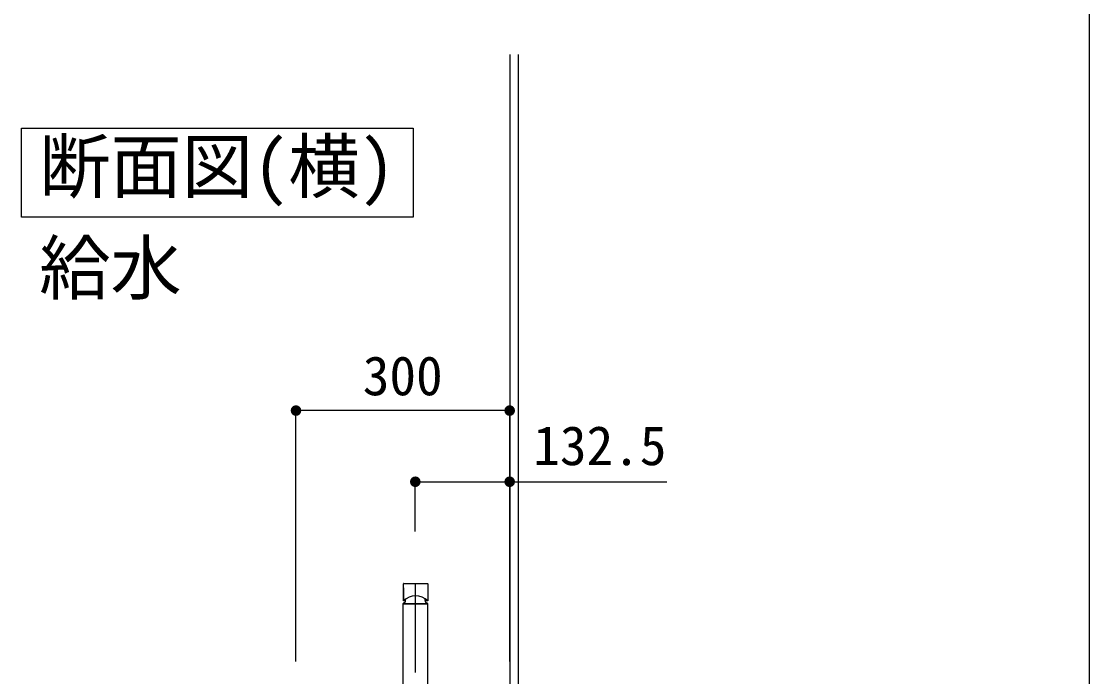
# Model space of a CAD drawing. Units: millimetres on the paper. Extents: x -205 to 195, y -144 to 136.
# Drawn here: x 135 to 195, y -78 to -41.2 of the extents above; entities that cross this region are included whole.
import ezdxf
from ezdxf.enums import TextEntityAlignment as Align

# ---------------------------------------------------------------- set-up
doc = ezdxf.new("R2010")
doc.units = ezdxf.units.MM
doc.linetypes.add('CHAIN1', pattern=[8, 5, -1, 1, -1])
for name, color, linetype in [('0-1_①\u3000細', 4, 'Continuous'), ('0-2_①\u3000太', 6, 'Continuous'), ('0-9_枠\u3000太', 6, 'Continuous')]:
    doc.layers.add(name, color=color, linetype=linetype)
doc.styles.add('ＭＳ ゴシック', font='')
doc.styles.get('ＭＳ ゴシック').set_extended_font_data('MS Gothic')

msp = doc.modelspace()

# ---------------------------------------------------------------- hatches: boundary and pattern name
at = {"layer": '0-1_①\u3000細'}
for points in [[(150.733, -63.034, 1), (150.133, -63.034, 1)], [(162.733, -63.034, 1), (162.133, -63.034, 1)]]:
    msp.add_hatch(color=132, dxfattribs=at).paths.add_polyline_path(points)
at = {"layer": '0-2_①\u3000太'}
for points in [[(157.433, -67.034, 1), (156.833, -67.034, 1)], [(162.733, -67.034, 1), (162.133, -67.034, 1)]]:
    msp.add_hatch(color=212, dxfattribs=at).paths.add_polyline_path(points)

# ---------------------------------------------------------------- linework, layer by layer
at = {"layer": '0-1_①\u3000細'}
for p, q in [((162.433, -43.031), (162.433, -111.129)), ((162.913, -43.031), (162.913, -111.129)), ((150.433, -77.137), (150.433, -63.034)), ((162.433, -63.034), (150.433, -63.034)), ((162.433, -77.129), (162.433, -63.034))]:
    msp.add_line(p, q, dxfattribs=at)
msp.add_lwpolyline([(135.011, -47.158), (157.011, -47.158), (157.011, -52.158), (135.011, -52.158)], close=True, dxfattribs=at)
at = {"layer": '0-2_①\u3000太'}
for p, q in [((157.133, -69.834), (157.133, -67.034)), ((157.133, -67.034), (171.258, -67.034)), ((162.433, -69.834), (162.433, -67.034)), ((156.461, -73.729), (156.461, -72.769)), ((156.461, -72.993), (156.461, -73.709)), ((156.485, -72.745), (157.809, -72.745)), ((157.833, -72.769), (157.833, -73.729)), ((156.579, -73.729), (156.461, -73.729)), ((156.581, -73.702), (156.581, -73.628)), ((157.686, -73.702), (157.686, -73.609)), ((157.833, -73.729), (157.688, -73.729)), ((156.433, -73.917), (156.433, -78.949)), ((156.453, -73.897), (156.453, -73.875)), ((156.453, -73.897), (157.813, -73.897)), ((157.813, -73.897), (156.453, -73.897)), ((156.483, -73.849), (156.466, -73.856)), ((157.801, -73.856), (157.783, -73.849)), ((157.813, -73.875), (157.813, -73.897)), ((157.833, -78.949), (157.833, -73.917))]:
    msp.add_line(p, q, dxfattribs=at)
at = {"layer": '0-2_①\u3000太', "linetype": 'CHAIN1'}
msp.add_line((157.133, -72.745), (157.133, -79.129), dxfattribs=at)
at = {"layer": '0-2_①\u3000太'}
for centre, radius, start, end in [((156.485, -72.769), 0.024, 90, 180), ((157.809, -72.769), 0.024, 0, 90), ((157.147, -74.42), 0.973, 45.19071, 134.80929), ((156.421, -73.702), 0.16, 292.90884, 360), ((157.846, -73.702), 0.16, 180, 247.09116), ((156.453, -73.917), 0.02, 90, 180), ((156.473, -73.875), 0.02, 111.78707, 180), ((157.793, -73.875), 0.02, 0, 68.21293), ((157.813, -73.917), 0.02, 0, 90)]:
    msp.add_arc(centre, radius, start, end, dxfattribs=at)
at = {"layer": '0-9_枠\u3000太'}
msp.add_line((195, -143.5), (195, 136.5), dxfattribs=at)

# ---------------------------------------------------------------- texts
at = {"layer": '0-1_①\u3000細', "style": 'ＭＳ ゴシック'}
for s, height, p in [('断面図(横)', 2.933, (136.011, -51.658)), ('給水', 2.933, (136.011, -57.36)), ('300', 2.199, (154.183, -62.834))]:
    msp.add_text(s, height=height, dxfattribs=at).set_placement(p, align=Align.BOTTOM_LEFT)
at = {"layer": '0-2_①\u3000太', "style": 'ＭＳ ゴシック'}
msp.add_text('132.5', height=2.199, dxfattribs=at).set_placement((163.758, -66.76), align=Align.BOTTOM_LEFT)

doc.saveas('drawing.dxf')
